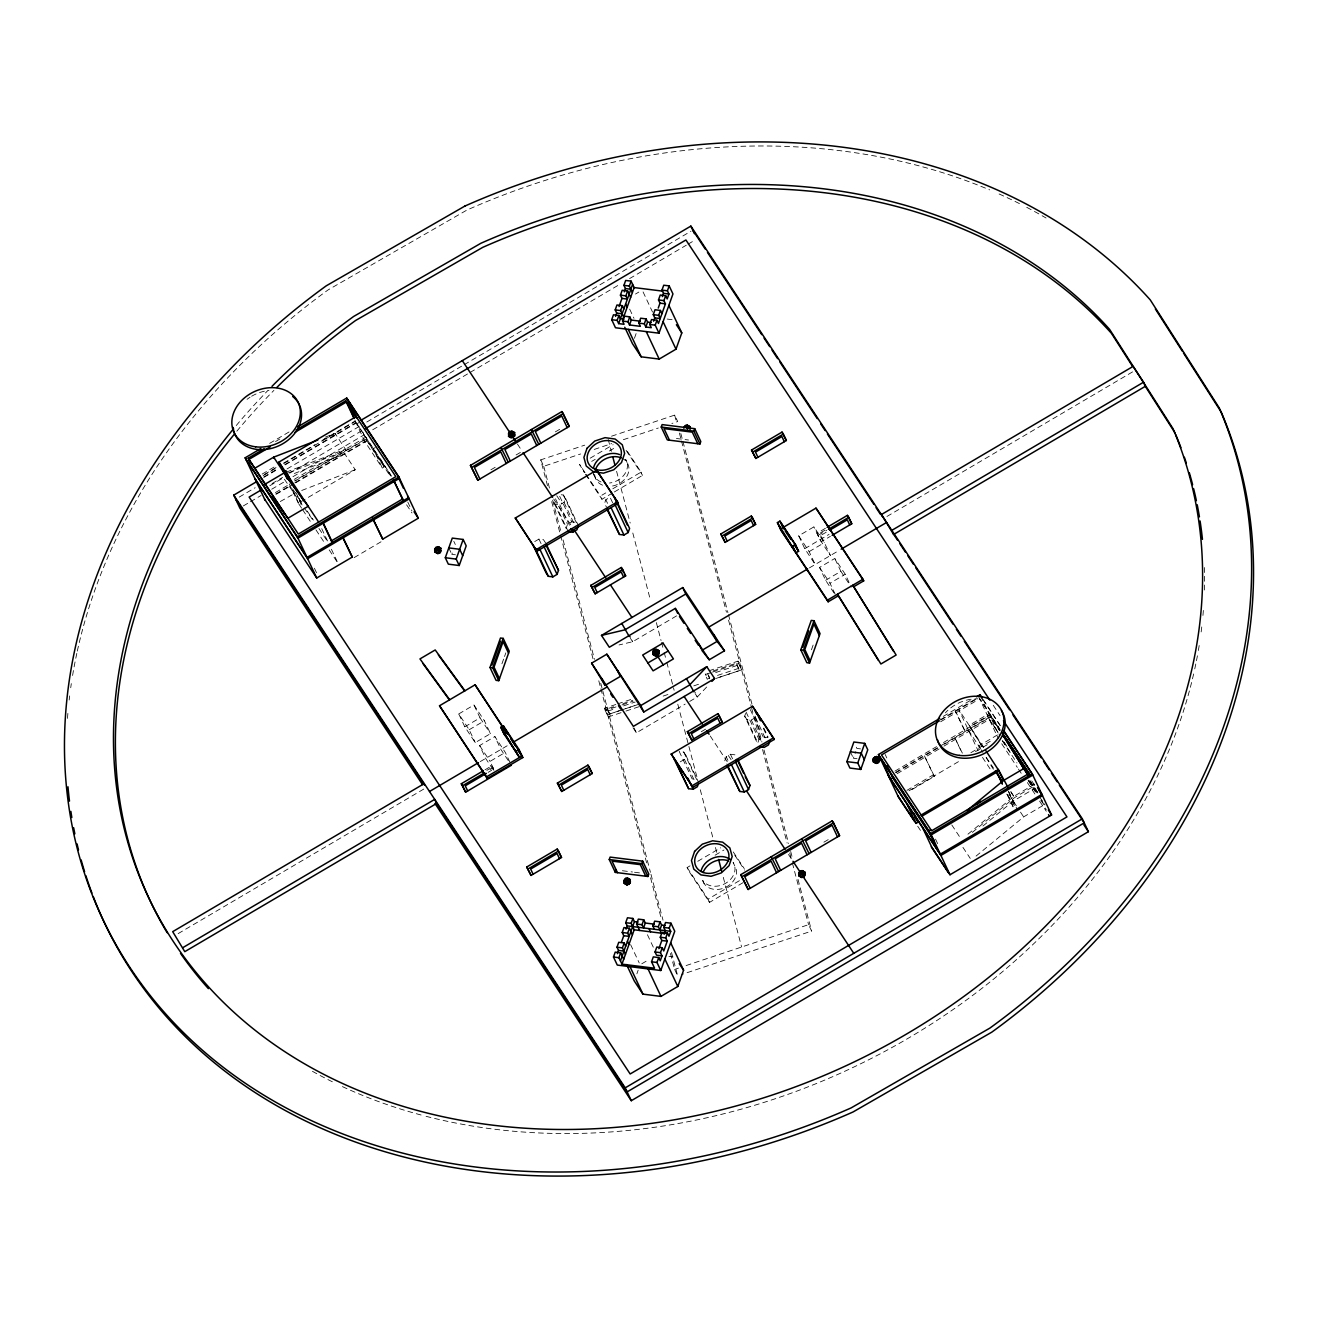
<?xml version="1.0" encoding="UTF-8"?>
<svg xmlns="http://www.w3.org/2000/svg" width="1318" height="1318" viewBox="0 0 1318 1318"><rect width="100%" height="100%" fill="white"/><g stroke="black" fill="none" stroke-linecap="round" stroke-linejoin="round"><path stroke-width="0.75" stroke-dasharray="5 3.75" d="M455.451 554.796L451.827 554.334L452.98 551.072M501.927 663.794L503.888 658.325M504.53 656.512L505.832 652.855M574.73 522.225L571.732 521.862L567.514 524.333L566.081 528.403L553.181 501.005L555.339 504.283L559.853 504.843L564.055 502.372L565.504 498.303L563.346 495.024L558.832 494.464M634.436 338.298L636.363 332.877M612.623 502.718L610.053 497.248L605.835 499.72L604.402 503.789L606.56 507.068M680.22 761.853L684.437 759.382L685.871 755.313L683.712 752.034L679.215 751.474L692.098 778.856L695.097 779.235M636.874 973.821L638.159 970.196M734.933 754.819L730.419 754.258L726.218 756.73L724.768 760.799L726.926 764.078M763.419 728.442L767.702 737.586L763.204 737.009L759.003 739.497L757.553 743.55L744.67 716.168L745.626 713.45M744.67 716.168L746.828 719.447L751.326 720.007L755.527 717.519L756.977 713.466M811.443 649.807L814.03 642.525M857.03 758.707L853.405 758.245L855.728 751.705M706.646 687.04L697.321 696.942L686.876 703.087M967.956 834.195L1013.954 796.303L1034.268 784.342L1032.192 781.179M972.322 832.383L1014.563 797.588L1034.877 785.627L1034.268 784.342M982.948 826.024L1013.212 801.08L1033.526 789.12L1036.656 793.864M976.061 856.09L1023.641 816.896L1043.955 804.936L1040.825 800.191M269.663 443.375L290.668 431.002M275.511 441.563L282.53 437.444M262.183 474.068L274.589 466.753M264.193 474.529L276.451 467.313M283.452 463.178L314.986 444.627M321.987 440.509L355.267 420.92M263.122 475.699L277.044 467.511M284.013 463.409L355.415 421.381L354.377 419.799M263.765 476.968L277.801 468.697M284.82 464.579L356.025 422.666L391.067 475.716M263.88 477.396L278.049 469.06M285.133 464.892L356.008 423.177M359.007 422.551L356.98 423.753L391.627 476.21M239.217 497.1L255.165 487.709M287.044 468.944L359.682 426.192M366.783 422.024L462.453 365.712M464.216 364.674L690.994 231.194M272.035 483.574L282.596 477.363M289.647 473.211L361.857 430.706M269.828 485.732L283.37 477.759L303.058 506.359M243.352 505.914L248.674 502.784M250.453 501.746L261.079 495.486M271.706 489.225L285.874 480.889M292.958 476.704L363.834 435.006M372.697 429.783L468.368 373.472M470.131 372.434L620.729 283.798M629.592 278.592L686.283 245.214M688.062 244.176L695.146 240.008M294.194 479.373L365.86 437.181L366.47 438.466L294.837 480.625M275.413 492.57L287.818 485.255M294.919 481.086L366.091 439.191L384.362 466.852L382.335 468.055L364.065 440.393M275.627 494.085L293.14 483.772M294.886 482.734L366.701 440.476L361.972 430.426M276.368 494.201L293.914 483.871M295.66 482.833L367.129 440.772M280.256 501.532L296.006 492.701L301.427 503.591L299.384 504.794L292.052 489.192M635.474 294.046L638.835 292.069M375.284 447.543L373.241 448.746L382.335 468.055M301.591 508.138L298.346 503.212L355.234 469.735L344.789 453.919L291.047 474.777M490.889 469.801L497.924 465.666M516.079 454.974L523.114 450.838M555.356 431.859L562.391 427.707M354.097 557.646L383.868 540.116M590.167 458.186L613.134 444.677M591.683 461.399L595.209 459.323M609.344 451.003L616.412 446.851M612.557 493.014L601.964 499.258L600.448 496.046L605.753 492.916M612.821 488.764L641.075 472.124L625.688 448.828M614.32 491.976L642.591 475.337L641.075 472.124M534.729 541.566L538.947 539.095L543.444 539.655L545.603 542.934M458.746 713.944L473.969 704.982L484.414 720.781L490.477 733.648L475.238 742.611L464.793 726.811L458.746 713.944L469.175 729.744L475.238 742.611M464.793 726.811L480.032 717.849L473.969 704.982M469.175 729.744L484.414 720.781M798.692 535.816L809.137 551.632L815.183 564.499L804.754 548.683L798.692 535.816L813.931 526.854L824.36 542.654L830.422 555.521L819.977 539.721L813.931 526.854M676.595 615.868L632.656 641.734L619.032 644.947M825.414 528.304L816.962 533.296L821.295 541.698L830.356 536.36M824.87 530.264L819.598 533.378L822.02 538.518M818.264 535.256L826.732 530.281M826.172 532.241L820.9 535.355L823.322 540.495M804.754 548.683L829.055 534.383M492.981 769.481L485.667 758.427L479.62 745.56L494.86 736.581L505.288 752.397L510.478 763.419M809.137 551.632L824.36 542.654M178.144 933.622L424.412 788.691M886.948 516.458L1133.216 371.511M480.23 761.623L508.451 745.016M809.4 567.893L839.385 550.249M493.525 768.707L490.065 761.359L505.288 752.397M833.981 592.952L825.628 580.299L819.565 567.432L834.805 558.47L845.25 574.269L851.296 587.136M485.008 769.811L491.779 765.824L493.08 767.801L488.006 770.783M486.836 770.371L490.362 768.295M488.138 772.348L491.663 770.272M825.628 580.299L840.868 571.337L834.805 558.47M835.2 594.27L830.01 583.248L845.25 574.269M633.019 727.734L636.38 732.808L685.146 704.109M701.275 731.688L708.326 727.552M943.227 716.415L972.997 698.886M743.088 882.632L709.512 902.385L688.639 870.77L687.123 867.557L690.665 865.481M697.733 861.313L720.682 847.803M939.981 719.957L977.231 698.046M941.151 719.826L979.01 697.535L999.654 728.788M940.657 721.77L977.923 699.825M715.13 855.184L723.977 849.978M1000 730.271L989.456 713.351L969.142 725.295L982.882 747.372M989.456 713.351L990.065 714.636L969.751 726.58L982.585 747.191M894.922 771.129L936.554 746.631M943.49 742.545L989.686 715.344L999.637 730.419M895.499 772.43L939.503 746.532M941.2 745.527L990.296 716.63L999.374 730.386M895.976 772.71L937.592 748.212M944.528 744.126L990.741 716.926M897.08 773.699L942.238 747.108M943.935 746.12L989.307 719.414L999.752 735.213M709.512 902.385L707.997 899.173L739.81 880.457M997.446 734.933L978.829 745.889L981.861 750.766M906.883 790.372L933.358 774.803L924.264 755.494L934.396 776.384L909.7 790.915M970.888 752.71L992.059 740.255M908.909 790.816L959.702 760.931M975.468 751.655L987.726 744.439M823.898 842.169L830.95 838.034M641.767 963.788L648.505 959.834M325.497 437.065L335.101 433.342L346.14 450.426L286.912 473.409M323.717 439.273L335.711 434.627L335.101 433.342M286.303 472.124L345.547 449.141L346.14 450.426M301.723 490.477L355.234 469.735M547.514 485.732L540.726 459.867L584.731 445.154M611.519 436.209L674.668 415.104L677.699 421.546L671.867 423.49M540.726 459.867L543.741 466.292L580.628 453.969M594.22 449.438L611.7 443.589M623.348 439.701L658.292 428.021M619.147 710.797L607.68 714.636L604.649 708.194L615.819 704.487M621.075 710.155L636.38 705.048M663.168 696.085L668.901 694.174M693.779 685.871L701.44 683.301M716.745 678.193L741.622 669.874L737.998 661.142L708.227 671.043M670.45 953.474L674.635 969.405L678.457 968.12M686.101 965.567L808.577 924.659L811.608 931.085L681.538 974.546M713.137 670.895L736.367 663.185L739.398 670.615L736.367 663.185M710.682 672.724L705.097 674.585L707.371 679.413M712.544 672.114L738.591 663.448L741.622 669.874L716.168 678.342M617.681 703.861L630.696 699.529M715.674 672.559L736.976 665.475M607.483 708.738L610.498 716.185L607.483 708.738L615.226 706.168M622.969 703.598L632.64 700.369M604.649 708.194L605.242 710.501L620.135 705.542M621.997 704.932L633.167 701.209M608.076 711.045L615.819 708.458M623.562 705.888L635.177 702.033M717.503 675.409L741.029 667.583M638.933 704.24L607.68 714.636L608.273 716.926L624.057 711.687M625.984 711.045L639.543 706.53M667.139 319.055L673.136 319.813M676.414 438.482L688.523 440.014M860.522 748.888L856.898 748.443L855.382 745.214M622.393 870.737L632.492 871.989M634.502 872.252L640.564 873.01M668.934 956.374L672.938 956.884M304.26 508.023L312.663 519.638M993.245 705.278L1000.049 715.592M983.409 699.924L1000.428 725.691M982.882 699.479L999.901 725.262M1000.296 730.123L979.62 698.82L998.385 738.706M1031.747 780.882L1034.877 785.627M987.66 716.547L998.105 732.347M1029.753 780.272L1038.815 793.996M1030.363 781.574L1039.424 795.281M1002.652 740.897L1010.445 752.693M1029.374 781.36L1038.287 794.836M1039.391 796.533L1044.96 804.952M1002.257 740.667L1017.002 762.99M1028.353 780.174L1037.431 793.914M1001.729 743.764L1017.315 767.373M1018.435 769.069L1021.78 774.127M1027.348 782.546L1035.141 794.359M1039.589 801.097L1046.278 811.213M983.755 747.438L958.697 709.496L978.071 750.667M1010.824 791.558L1014.563 797.588L1010.379 791.261M968.384 730.09L982.866 752.38M986.243 757.488L993.492 768.081M1016.343 805.825L1008.748 793.914M1020.511 812.152L1023.641 816.896M982.487 757.356L991.317 770.717M1006.771 794.111L1014.498 805.809M840.868 571.337L850.258 585.554M819.565 567.432L830.01 583.248M933.358 774.803L934.396 776.384M951.777 824.92L961.168 839.138M962.947 847.375L970.262 858.43M917.69 826.221L921.101 831.361M626.116 450.394L642.591 475.337M585.06 472.75L579.574 464.43L584.385 472.635M586.164 474.414L600.448 496.046M585.472 474.299L601.964 499.258M695.097 693.548L697.321 696.942L695.064 692.115M556.74 495.7L561.946 503.608M728.327 755.494L733.533 763.402M517.43 444.051L521.961 450.921M553.708 498.995L570.727 524.745M710.221 735.971L727.239 761.722M788.461 854.443L791.871 859.583M630.416 638.34L632.656 641.734L629.625 635.292M733.253 851.955L744.242 868.595M734.769 855.184L744.654 870.144M687.123 867.557L707.997 899.173M366.701 440.476L390.523 476.556M406.603 504.794L411.99 512.949M480.032 717.849L490.477 733.648M508.221 760.519L500.906 749.448L494.86 736.581M479.62 745.56L490.065 761.359M292.563 488.896L301.558 502.52M307.176 511.038L313.371 520.05M318.94 528.452L328.33 542.686M302.695 509.802L311.526 523.164M315.941 529.852L324.772 543.214M329.187 549.903L336.914 561.6M990.065 714.636L999.736 730.156M1004.267 742.166L1008.6 749.118M1028.106 780.437L1033.526 789.12M986.111 757.57L993.657 769.696M1041.681 800.108L1046.228 809.763M980.608 696.052L999.374 735.938M1008.665 791.426L1016.985 809.12M1008.484 791.706L1015.124 805.809M1007.413 794.293L1013.081 806.352M1007.232 794.556L1013.015 806.847M962.387 753.171L954.743 737.569L962.173 753.352M935.516 839.105L937.988 844.377M885.152 754.423L886.8 757.932M643.069 291.921L652.542 312.069M850.374 751.82L853.405 758.245M629.674 309.153L633.991 318.313M763.863 728.063L768.147 737.207M755.527 717.519L765.84 739.447M750.321 709.628L763.204 737.009M751.326 720.007L761.639 741.919M746.103 712.099L759.003 739.497M627.071 462.519L625.556 459.307A17.727 14.152 -25.2 0 1 609.493 483.031M746.828 719.447L757.998 743.171M709.545 678.556L707.338 672.839L709.759 677.979L707.519 678.721L705.262 673.893M730.419 754.258L733.006 759.728M605.835 499.72L607.565 503.377M593.364 473.574L596.593 480.46M726.218 756.73L727.931 760.387M565.504 498.303L578.388 525.684M563.346 495.024L576.23 522.422M685.871 755.313L698.771 782.694M683.712 752.034L696.612 779.432M564.055 502.372L576.081 527.925M684.437 759.382L694.734 781.294M559.689 496.293L571.732 521.862M559.853 504.843L570.167 526.755M555.488 498.764L567.514 524.333M555.339 504.283L568.239 531.665M634.106 727.981L636.38 732.808M704.158 883.587L702.642 880.375A17.727 14.152 -25.2 0 0 725.707 883.258A17.727 14.152 -25.2 0 0 733.121 862.433L734.637 865.646A17.727 14.152 -25.2 0 1 724.076 888.002A17.727 14.152 -25.2 0 1 702.313 878.332M538.947 539.095L541.517 544.581M605.242 710.501L608.273 716.926M674.635 969.405L677.65 975.831L671.373 951.958M647.435 934.726L654.338 949.388M453.804 541.303L455.32 544.515M448.795 547.909L451.827 554.334M630.614 944.644L639.23 962.947M407.789 502.043L411.908 510.824M388.909 472.454L390.556 475.963M381.067 459.834L384.362 466.852M355.415 421.381L365.102 441.975M491.779 765.824L494.81 772.249M321.724 528.65L327.507 540.924M331.411 549.244L337.194 561.517M298.939 498.336L301.427 503.591M289.268 483.904L298.346 503.212M314.392 568.206L316.88 573.478M680.829 433.49L682.411 439.454M682.922 441.448L727.915 612.623M728.442 614.616L751.968 704.174M755.115 716.119L761.919 742.001M764.012 749.958L788.592 843.504M790.685 851.461L792.25 857.441M798 879.337L811.608 931.085M674.668 415.104L676.76 423.062M679.38 433.029L680.945 438.993M681.472 440.986L726.449 612.162M728.541 620.119L751.046 705.707M751.557 707.7L760.453 741.54M762.545 749.497L787.126 843.042M789.746 852.993L791.838 860.951M792.365 862.944L808.577 924.659M608.224 439.471L611.354 451.415M616.593 471.317L630.185 523.065M632.805 533.016L650.581 600.695M656.348 622.59L661.043 640.499M661.57 642.492L663.662 650.449M664.19 652.443L666.282 660.417M666.809 662.394L674.124 690.27M677.781 704.191L697.667 779.828M700.286 789.779L713.351 839.55M715.443 847.507L717.025 853.471M723.302 877.36L741.606 947.032M543.741 466.292L549.507 488.187M552.637 500.132L561.007 531.978M563.099 539.935L594.484 659.362M600.761 683.251L602.326 689.215M602.853 691.209L650.449 872.335M650.977 874.328L663.003 920.112M551.698 501.664L560.068 533.51M560.595 535.487L593.034 658.901M598.784 680.796L600.349 686.76M600.876 688.754L646.907 863.916M650.565 877.837L661.554 919.651M737.998 661.142L738.591 663.448M236.251 425.533A563.379 449.932 -25.2 0 1 267.719 390.672M67.482 718.409A614.089 490.428 -25.2 0 1 67.976 712.28M69.179 700.006A614.089 490.428 -25.2 0 1 69.656 695.904M70.727 687.732A614.089 490.428 -25.2 0 1 71.304 683.63M72.589 675.475A614.089 490.428 -25.2 0 1 76.872 653.118M77.301 651.108A614.089 490.428 -25.2 0 1 328.149 289.878L466.852 210.106A614.089 490.428 -25.2 0 1 989.62 189.874M999.11 193.977A614.089 490.428 -25.2 0 1 1019.506 203.631M1026.738 207.338A614.089 490.428 -25.2 0 1 1046.064 218.014M1204.339 567.531A563.379 449.932 -25.2 0 1 1204.339 591.947M1203.35 610.448A563.379 449.932 -25.2 0 1 1202.642 618.702M1201.752 626.956A563.379 449.932 -25.2 0 1 1200.995 633.151M1199.182 645.54A563.379 449.932 -25.2 0 1 1197.782 653.761M1197.403 655.82A563.379 449.932 -25.2 0 1 1196.217 661.966M1195.788 664.008A563.379 449.932 -25.2 0 1 1194.487 670.137M1193.63 673.959A563.379 449.932 -25.2 0 1 422.996 1115.522M421.101 1115.012A563.379 449.932 -25.2 0 1 339.649 1085.307M332.35 1081.781A563.379 449.932 -25.2 0 1 311.114 1070.562M236.828 431.2A563.379 449.932 -25.2 0 1 273.913 390.375M945.401 712.824A35.438 28.304 -25.2 0 1 947.922 710.27M950.706 707.914A35.438 28.304 -25.2 0 1 977.956 698.82M247.059 399.338A35.438 28.304 -25.2 0 1 250.058 397.212M251.623 396.24A35.438 28.304 -25.2 0 1 268.971 390.457M601.041 481.976A17.727 14.152 -25.2 0 1 593.578 473.87M621.124 457.807A17.727 14.152 -25.2 0 1 628.142 473.541A17.727 14.152 -25.2 0 1 610.992 486.243M602.557 485.189A17.727 14.152 -25.2 0 1 594.731 473.327M956.258 712.577L955.22 710.995L965.336 731.869L956.258 712.577"/><path stroke-width="1.5" d="M689.858 428.712L690.105 426.818L687.156 425.17L685.311 425.582L683.795 428.202M879.32 761.623L879.419 758.179L876.47 756.516L873.422 758.311L873.323 761.755L876.272 763.419L879.32 761.623L879.419 758.179L877.887 757.339L873.422 758.311L873.323 761.755L874.855 762.595L873.109 759.563L874.806 757.586M434.643 549.721L436.159 547.085L438.96 547.184L436.34 547.761L434.643 549.721L434.858 551.913L437.807 553.576L439.668 553.165L440.953 548.337L438.004 546.673L435.121 550.034L434.858 551.913L436.406 552.753L436.242 551.204M509.951 435.55L510.099 437.115L508.567 436.274L508.814 434.38L511.714 431.035L514.663 432.683L514.564 436.126L511.516 437.922L508.567 436.274L509.868 431.447L512.653 431.53M652.723 652.196L654.239 649.56L657.039 649.659L654.42 650.219L652.723 652.196L652.937 654.387L655.886 656.051L657.731 655.639L659.033 650.795L656.084 649.148L653.184 652.492L652.937 654.387L655.886 656.051M630.169 883.126L630.268 879.683L627.319 878.019L625.473 878.431L624.172 883.274L627.121 884.922L630.169 883.126L630.268 879.683L628.735 878.842L624.271 879.814L624.172 883.274L625.721 884.114M798.659 873.636L800.174 871L802.975 871.099L800.356 871.676L798.659 873.636L798.873 875.827L801.822 877.491L803.683 877.08L804.969 872.252L802.019 870.588L799.136 873.949L798.873 875.827L800.421 876.668L800.257 875.119M445.303 557.728L452.288 538.09L463.162 539.457L466.193 545.883L459.208 565.521L448.334 564.153L445.303 557.728L456.176 559.079L459.208 565.521M456.176 559.079L463.162 539.457M662.344 296.616L663.498 293.337L661.982 290.125L663.728 285.215L669.165 285.891L672.954 293.93L658.984 333.19L615.49 327.754L611.717 319.714L613.463 314.804L618.9 315.48L620.399 318.709L624.024 319.154M615.555 316.386L616.709 313.107L615.209 309.895L616.956 304.985L622.393 305.677L623.892 308.89M619.048 306.567L621.948 298.395L620.432 295.166L622.178 290.273L627.615 290.948L630.647 297.374M624.287 291.855L625.44 288.576L623.925 285.363L625.671 280.454L631.108 281.129L634.139 287.571L622.508 320.29M489.999 667.485L500.461 638.027L503.179 638.373L509.242 651.24L498.764 680.681L496.046 680.352L489.999 667.485L492.718 667.814L498.764 680.681M491.944 664.98L500.379 641.289M492.718 667.814L503.179 638.373M658.259 308.066L660.005 303.156L658.489 299.944L660.236 295.034L665.672 295.71L663.926 300.619L665.442 303.832L658.456 323.47L656.957 320.241L651.52 319.566L649.774 324.475L651.273 327.688L645.836 327.012L647.583 322.103L646.084 318.89L640.647 318.215L638.9 323.108L640.4 326.337L629.526 324.969L631.273 320.06L629.773 316.847L624.337 316.172L622.59 321.081L624.089 324.294L618.653 323.602L617.154 320.389L618.9 315.48M623.661 317.012L620.646 310.57L622.393 305.677M621.948 298.395L627.384 299.071L625.869 295.858L627.615 290.948M632.393 292.464L629.361 286.039L631.108 281.129M618.653 323.602L632.624 284.342M629.526 324.969L628.027 321.757L629.773 316.847M645.836 327.012L644.337 323.8L646.084 318.89M533.296 545.636L546.179 573.033L548.337 576.312L552.852 576.872L557.053 574.384L558.502 570.332L546.476 544.762M653.613 321.147L654.766 317.869L653.267 314.656L655.013 309.746L660.45 310.438L661.949 313.651M578.388 525.684L576.954 529.754L572.737 532.241L568.239 531.665M658.984 333.19L655.211 325.151L656.957 320.241M654.766 317.869L660.203 318.561L658.703 315.348L660.45 310.438M665.672 295.71L667.188 298.922L668.934 294.013L667.419 290.8L669.165 285.891M624.748 327.243L632.508 343.734L641.158 356.816L659.181 359.073L676.002 349.171L681.785 332.91L668.869 305.43M661.241 427.048L662.114 424.594L694.734 428.679L700.797 441.546L699.924 444.001L667.303 439.915L661.241 427.048L693.861 431.134L699.924 444.001M628.159 532.538L629.609 528.469L616.709 501.087L615.275 505.156L628.159 532.538L623.958 535.026L619.444 534.449L606.972 509.275M693.861 431.134L694.734 428.679M609.245 859.534L610.119 857.095L642.739 861.165L648.802 874.032L647.929 876.486L615.308 872.401L609.245 859.534L641.866 863.62L647.929 876.486M615.308 872.401L616.181 869.962M641.866 863.62L642.739 861.165M664.124 933.935L665.293 930.656L663.778 927.444L665.524 922.534L670.961 923.21L674.75 931.249L660.779 970.509L617.285 965.073L613.496 957.033L615.242 952.123L620.679 952.799L623.711 959.24M617.351 953.705L618.504 950.426L616.989 947.214L618.735 942.304L624.172 942.98L625.688 946.209M621.421 942.255L623.744 935.714L622.228 932.485L623.974 927.575L629.411 928.267L632.442 934.693M626.066 929.157L627.236 925.895L625.721 922.682L627.467 917.773L632.904 918.448L634.419 921.661L620.448 960.921M661.998 955.88L656.562 955.188L655.046 951.975L656.792 947.065L662.229 947.757L660.483 952.65L661.998 955.88L660.252 960.789L658.736 957.56L653.3 956.884L651.553 961.794L654.585 968.219L621.964 964.15L618.933 957.708L620.679 952.799M625.457 954.331L622.426 947.889L624.172 942.98M623.744 935.714L629.18 936.39L627.665 933.177L629.411 928.267M621.964 964.15L634.189 929.783L631.157 923.358L632.904 918.448M639.625 930.475L636.594 924.033L638.34 919.124L643.777 919.816L645.293 923.028L643.546 927.938L642.031 924.709L643.777 919.816M698.276 784.062L697.321 786.764L693.12 789.235L688.606 788.675L673.564 758.015M654.42 929.289L652.904 926.076L654.651 921.167L660.087 921.859L661.603 925.071L659.857 929.981M661.372 933.193L658.341 926.752L660.087 921.859M658.885 948.647L661.801 940.475L660.285 937.246L662.031 932.353L667.468 933.029L668.984 936.241L670.73 931.332L669.214 928.119L670.961 923.21M660.779 970.509L656.99 962.47L658.736 957.56M662.229 947.757L663.745 950.97L667.237 941.151L665.722 937.938L667.468 933.029M736.614 759.448L735.642 762.166L748.525 789.548L744.324 792.019L739.826 791.459L727.338 766.285M626.544 964.562L634.304 981.037L642.953 994.134L660.961 996.392L677.798 986.49L683.581 970.229L670.664 942.749M748.525 789.548L749.975 785.479L737.948 759.926M800.8 649.84L811.278 620.399L813.997 620.745L820.043 633.612L809.565 663.053L806.847 662.707L800.8 649.84L803.519 650.186L809.565 663.053M802.744 647.352L808.593 630.943M769.877 740.848L768.427 744.917L764.209 747.388L759.712 746.828M803.519 650.186L813.997 620.745M846.881 761.639L853.866 742.001L864.74 743.368L867.771 749.794L860.786 769.432L849.912 768.064L846.881 761.639L857.754 762.99L860.786 769.432M857.754 762.99L864.74 743.368M514.564 436.126L510.56 437.428L509.868 431.447L508.353 434.067M877.277 761.903L876.272 763.419L874.987 760.684L876.47 756.516L877.409 757.026M711.951 681.373L714.62 678.556L706.794 666.694L689.495 685.08L643.794 711.984L606.84 654.189L591.601 663.152L605.061 685.393L620.3 676.431L617.269 669.989M966.951 810.636L1003.509 780.503L1023.839 768.542L1028.007 774.869M977.396 803.799L980.51 801.245M265.116 500.263L245.148 457.807L260.898 448.532M297.687 426.884L346.716 398.02L398.909 477.05L418.284 518.221L382.731 539.144L372.615 518.271L382.731 539.144M250.338 462.684L248.212 458.186L264.177 448.795M296.089 430.014L345.728 400.787L395.845 476.655L298.329 534.054L248.212 458.186M270.091 446.95L248.822 459.471L285.05 514.333M294.919 432.337L346.337 402.072L356.783 417.888L349.929 403.259L347.903 404.445L354.509 418.481M255.049 468.121L273.683 457.165L317.819 440.047M284.721 474.266L278.971 462.041L356.173 416.603M422.501 784.589L239.81 507.99L233.764 495.123L256.796 481.564M361.33 420.047L690.863 226.103L1082.325 818.824L1088.388 831.691L631.289 1100.711L434.989 803.502M263.798 484.925L284.111 472.964L308.198 506.293L287.884 518.254L272.068 496.359M261.475 489.802L249.135 497.051L630.169 1073.972L1066.954 816.896L1003.443 720.732M365.383 428.63L685.92 239.975L989.834 700.138M343.174 537.777L352.268 557.086L316.715 578.009L297.341 536.838L398.909 477.05M323.338 523.164L332.416 542.472L331.378 540.891L402.484 499.044L394.214 481.498M409.206 498.912L307.621 558.7L255.428 479.67M470.477 465.386L561.896 411.578L563.198 413.555L569.261 426.422L477.841 480.23L470.477 465.386L477.841 480.23M471.778 467.363L563.198 413.555M515.338 518.007L596.609 470.18L617.483 501.796L618.241 503.394L536.986 551.221L515.338 518.007L536.986 551.221M536.228 549.622L617.483 501.796M751.54 450.031L782.019 432.106L783.32 434.083L786.352 440.509L755.873 458.45L751.54 450.031L755.873 458.45M752.858 452.008L783.32 434.083M590.843 585.406L621.322 567.481L622.623 569.442L625.655 575.884L595.176 593.825L590.843 585.406L595.176 593.825M592.144 587.383L622.623 569.442M720.831 533.971L751.309 516.046L752.611 518.023L755.642 524.449L725.164 542.39L720.831 533.971L725.164 542.39M722.149 535.948L752.611 518.023M500.824 727.305L519.523 757.438L503.855 733.731L500.824 727.305L503.377 725.806L519.028 749.514L522.818 757.553L487.265 778.477L439.52 705.756L475.073 684.816L507.512 733.928M777.389 522.62L779.926 521.121L795.594 544.828L798.609 551.27L796.072 552.753L777.389 522.62L781.179 530.66L828.149 601.782L838.314 595.802L837.556 594.204L880.902 663.992L896.141 655.03L852.795 585.225L893.637 651.405M782.118 528.057L815.974 508.122L862.944 579.245L863.702 580.859L853.553 586.839M709.249 659.758L675.327 608.389L609.311 647.253L601.486 635.408L682.74 587.564L724.488 650.795L709.249 659.758L701.851 650.384L717.074 641.421L724.488 650.795M682.74 587.564L685.772 594.006L624.814 629.872L601.486 635.408M783.996 529.128L781.574 523.987L795.149 544.532L792.612 546.031L795.034 551.171M793.041 546.327L795.594 544.828M827.111 527.315L847.425 515.354L848.726 517.331L851.757 523.757L832.119 535.322M828.412 529.292L848.726 517.331M829.697 530.182L847.309 519.819L849.731 524.959M424.281 783.584L172.691 931.661L184.784 951.662L436.62 803.453L434.709 799.383L182.889 947.609M881.495 514.481L1133.085 366.404L1143.53 382.22L1145.424 386.273L893.604 534.482L881.495 514.481L882.78 517.183M429.503 791.492L478.467 762.661M513.756 741.902L607.252 686.859M647.896 662.954L668.21 650.993M708.837 627.071L807.637 568.931M841.148 549.194L886.602 522.455M516.491 751.013L519.028 749.514M891.693 530.429L1143.53 382.22M511.351 765.264L465.633 792.167L461.3 783.749L483.311 770.799M465.633 792.167L462.618 785.726L484.629 772.776M486.375 773.386L465.254 785.825L467.676 790.965M487.265 778.477L486.507 776.879L522.06 755.955L518.699 750.865M643.794 711.984L640.762 705.558L706.794 666.694M828.149 601.782L827.391 600.168L862.944 579.245M714.62 678.556L633.348 726.383L591.601 663.152M557.432 783.073L587.894 765.132L589.212 767.109L592.227 773.534L561.765 791.475L557.432 783.073L561.765 791.475M558.733 785.05L589.212 767.109M687.419 731.638L717.898 713.697L719.2 715.674L722.231 722.116L691.752 740.041L687.419 731.638L691.752 740.041M688.721 733.615L719.2 715.674M671.274 754.094L752.529 706.267L773.419 737.882L774.177 739.48L692.906 787.307L671.274 754.094L692.906 787.307M526.722 867.013L557.184 849.072L558.486 851.049L561.517 857.474L531.055 875.416L526.722 867.013L531.055 875.416M528.024 868.974L558.486 851.049M692.148 785.709L773.419 737.882M914.297 821.065L898.415 797.011L878.431 754.555L939.718 718.475M976.506 696.827L979.999 694.767L982.272 698.194M939.405 720.847L881.495 754.934L931.612 830.801L1029.127 773.402L1001.927 732.215M886.981 765.61L892.764 777.884L890.721 779.086L881.643 759.778M740.782 874.658L832.202 820.85L833.52 822.827L839.566 835.694L748.146 889.502L740.782 874.658L748.146 889.502M742.1 876.635L833.52 822.827M897.805 795.726L916.076 823.388L918.102 822.185L913.967 813.42M930.656 829.714L928.613 830.917L937.708 850.209M1032.208 773.798L1051.583 814.969L949.998 874.757L930.623 833.569L1032.208 773.798L1003.838 730.847M631.289 1100.711L625.226 1087.844L1082.325 818.824M513.13 431.843L508.666 432.831L508.814 434.38L512.076 434.792L513.13 431.843L514.663 432.683M688.573 425.978L687.518 428.927L686.151 426.686L687.156 425.17L688.095 425.665L685.311 425.582L690.319 429.025L690.105 426.818L688.573 425.978L684.108 426.966M439.421 547.497L434.956 548.469L435.121 550.034L438.383 550.43L439.421 547.497L440.953 548.337M657.501 649.972L653.036 650.944L654.601 653.316L656.446 652.904L657.501 649.972L659.033 650.795L658.934 654.255L656.891 654.519L657.731 655.639L654.42 650.219M803.436 871.412L798.972 872.384L800.537 874.757L803.585 872.961L803.436 871.412L804.969 872.252L804.87 875.696L802.843 875.976M510.56 437.428L513.18 436.851L514.877 434.891L510.709 432.551L513.361 437.527L512.521 436.406M439.668 553.165L436.999 548.189L436.868 553.066L439.471 552.489L441.168 550.529L436.34 547.761M875.317 762.908L877.936 762.331L879.633 760.371L874.625 756.927M628.274 878.529L627.319 878.019L626.314 879.551L626.182 884.411L628.785 883.851L630.482 881.874L625.473 878.431L623.958 881.067L625.556 882.549M803.683 877.08L801.014 872.104L800.883 876.981L803.486 876.404L805.183 874.444L800.356 871.676M438.812 552.061L440.855 551.781M623.925 285.363L629.361 286.039M661.982 290.125L667.419 290.8M634.139 287.571L662.69 291.13M625.44 288.576L630.877 289.252M663.498 293.337L668.934 294.013M620.432 295.166L625.869 295.858M658.489 299.944L663.926 300.619M660.005 303.156L665.442 303.832M615.209 309.895L620.646 310.57M653.267 314.656L658.703 315.348M616.709 313.107L622.145 313.799M631.273 320.06L640.334 321.197M647.583 322.103L651.207 322.564M611.717 319.714L617.154 320.389M622.59 321.081L628.027 321.757M638.9 323.108L644.337 323.8M649.774 324.475L655.211 325.151M448.795 547.909L459.669 549.26L462.7 555.702M850.374 751.82L861.247 753.171L864.279 759.613M634.419 921.661L638.044 922.122M645.293 923.028L654.354 924.165M661.603 925.071L665.228 925.516M625.721 922.682L631.157 923.358M636.594 924.033L642.031 924.709M652.904 926.076L658.341 926.752M663.778 927.444L669.214 928.119M627.236 925.895L670.73 931.332M634.189 929.783L664.997 933.638M622.228 932.485L627.665 933.177M660.285 937.246L665.722 937.938M661.801 940.475L667.237 941.151M616.989 947.214L622.426 947.889M655.046 951.975L660.483 952.65M618.504 950.426L623.941 951.118M613.496 957.033L618.933 957.708M651.553 961.794L656.99 962.47M436.868 553.066L437.807 553.576M800.883 876.981L801.822 877.491M626.182 884.411L627.121 884.922L628.142 883.406L628.983 884.51L626.314 879.551L624.435 881.38L627.697 881.791L628.735 878.842M877.755 759.25L879.172 760.058M464.924 690.797L435.204 649.955L419.964 658.918L449.685 699.776M438.334 654.832L464.496 690.78M423.094 663.794L449.257 699.743M285.578 475.452L304.161 501.153M692.774 230.156L705.212 249.003M707.469 252.43L761.788 334.657M764.045 338.083L769.712 346.634M771.969 350.061L777.62 358.628M779.894 362.055L817.226 418.597M820.62 423.737L825.15 430.574M827.407 434.001L873.801 504.25M876.058 507.677L880.589 514.514M893.027 533.362L897.558 540.215M899.815 543.642L905.482 552.209M907.74 555.636L913.39 564.203M915.664 567.63L952.996 624.155M956.39 629.296L960.921 636.149M964.315 641.289L1009.572 709.809M1012.965 714.949L1041.253 757.784M1043.51 761.194L1049.161 769.761M1051.435 773.188L1057.085 781.755M1059.342 785.182L1084.236 822.877L627.137 1091.897L435.929 802.398M1083.841 824.804L1088.388 831.691M1003.311 730.403L1032.801 775.083L931.233 834.871L879.04 755.84M1003.69 735.263L1029.737 774.687L1029.127 773.402M1037.497 787.736L1041.895 794.375L940.311 854.163L888.118 775.132M1039.095 790.52L1042.489 795.66L940.92 855.448L888.727 776.417M1002.949 735.329L1027.562 774.572M1048.304 810.01L1051.583 814.969M1048.502 814.59L1049.54 816.155M851.757 523.757L847.425 515.354M786.352 440.509L782.019 432.106M985.996 750.832L998.978 770.849L921.776 816.287L921.167 815.002L998.369 769.564L1007.693 786.813M995.238 771.112L1001.383 780.025M863.702 580.859L815.974 508.122M676.381 324.722L681.785 332.91M785.133 530.841L790.784 539.408M795.314 546.262L798.609 551.27M780.421 529.045L827.391 600.168M755.642 524.449L751.309 516.046M878.431 754.555L930.623 833.569M892.764 777.884L934.182 840.62M914.873 817.292L918.102 822.185M949.998 874.757L931.727 847.095L922.649 827.786M931.315 846.831L948.334 872.598M685.772 594.006L717.074 641.421L714.059 634.979M569.261 426.422L561.896 411.578M839.566 835.694L832.202 820.85M618.241 503.394L596.609 470.18M774.177 739.48L752.529 706.267M679.478 616.527L683.96 623.299M687.304 628.373L690.665 633.447M695.13 640.219L698.491 645.309M531.418 429.52L538.782 444.364M801.739 838.792L809.087 853.636M624.337 573.907L625.655 575.884M722.231 722.116L717.898 713.697M693.976 691.868L686.464 678.655M749.975 785.479L745.23 776.73M462.305 360.605L510.626 433.754M512.883 437.197L515.157 440.624M523.098 452.651L552.571 497.281M574.121 529.902L605.868 577.976M610.415 584.846L631.948 617.467M658.044 656.974L663.267 664.882M684.141 696.481L702.28 723.961M706.827 730.831L709.084 734.258M746.515 790.915L785.067 849.286M793.008 861.297L800.932 873.323M803.206 876.75L853.784 953.326M629.296 636.643L621.799 623.447M500.955 447.445L508.303 462.288M771.261 856.733L778.625 871.56M558.502 570.332L546.031 545.141M606.84 654.189L640.762 705.558M610.662 693.861L612.886 697.255M618.488 705.723L620.729 709.1M347.326 399.305L399.519 478.335L297.934 538.123L245.741 459.092M592.227 773.534L587.894 765.132M407.559 496.046L408.596 497.627L307.028 557.415L254.835 478.385M393.39 479.736L403.522 500.626L402.484 499.044M414.017 511.746L418.284 518.221M679.264 963.672L683.581 970.229M505.025 728.673L521.005 754.374M510.84 738.953L515.354 745.807M506.03 732.149L475.073 684.816M518.336 750.782L522.818 757.553M561.517 857.474L557.184 849.072M352.268 557.086L342.96 537.958M278.971 462.041L318.643 522.093M439.52 705.756L486.507 776.879M284.111 472.964L273.683 457.165L274.276 458.45M461.3 783.749L462.618 785.726M245.148 457.807L297.341 536.838M264.523 498.978L316.715 578.009M233.764 495.123L625.226 1087.844M235.675 499.176L424.61 785.264M1155.375 308.989L1182.361 351.231M1183.432 352.927L1221.242 412.139A614.089 490.428 -25.2 0 1 991.762 1032.175L853.059 1111.964A614.089 490.428 -25.2 0 1 93.331 896.8M1132.475 366.256L1111.502 333.405A563.379 449.932 -25.2 0 0 482.783 247.339L355.547 320.521A563.379 449.932 -25.2 0 0 276.813 387.476M1144.551 385.153L1174.898 432.699M1003.245 735.493L1024.432 769.827M1003.509 780.503L997.924 769.267M838.314 595.802L878.414 660.367M979.999 694.767L980.608 696.052M996.952 772.035L1002.257 783.32M996.705 772.183L1002.355 784.177M690.863 226.103L694.421 233.681M784.325 441.711L781.904 436.555L755.494 452.107L757.916 457.247M795.149 544.532L797.571 549.688M779.926 521.121L782.958 527.562M779.037 525.487L781.459 530.627M906.982 804.079L916.076 823.388M819.351 635.573L813.898 623.991L804.82 649.51L810.273 661.092M663.086 321.691L676.002 349.171M753.616 525.651L751.194 520.495L724.785 536.047L727.206 541.187M646.248 331.609L659.181 359.073M697.749 443.721L692.296 432.139L664.025 428.614L669.478 440.179M625.638 303.98L627.154 307.193M628.241 329.352L641.158 356.816M837.54 836.897L832.086 825.315L805.677 840.851L811.13 852.433M756.977 713.466L760.42 720.765M754.819 710.188L756.532 713.845M807.061 854.822L801.608 843.256L775.198 858.792L780.651 870.374M698.82 643.958L701.094 648.769M675.327 608.389L677.6 613.216M614.55 497.809L627.434 525.207M720.188 723.302L717.766 718.162L691.357 733.698L693.779 738.854M737.503 760.305L743.517 773.089M611.058 507.628L623.958 535.026M731.441 764.638L744.324 792.019M607.417 508.896L619.444 534.449M727.783 765.906L739.826 791.459M567.218 427.625L561.781 416.043L535.355 431.579L540.808 443.161M776.582 872.763L771.145 861.181L744.736 876.734L750.173 888.316M621.322 567.481L623.595 572.292M623.612 577.086L621.19 571.93L594.78 587.482L597.202 592.622M536.755 445.55L531.302 433.968L504.893 449.52L510.346 461.102M571.024 528.584L572.737 532.241M687.963 778.279L693.12 789.235M675.722 761.293L688.606 788.675M506.277 463.491L500.824 451.909L474.414 467.445L479.867 479.027M544.169 547.003L557.053 574.384M602.029 678.968L605.061 685.393M552.852 576.872L539.952 549.474L535.454 548.914L548.337 576.312M645.754 876.223L640.301 864.641L612.03 861.099L617.483 872.681M590.2 774.737L587.779 769.597L561.369 785.133L563.791 790.289M664.865 959.01L677.798 986.49M648.983 928.613L650.499 931.826M508.55 653.201L503.097 641.619L494.019 667.139L499.473 678.721M648.044 968.928L660.961 996.392M627.434 941.299L628.95 944.512M630.02 966.671L642.953 994.134M397.739 476.144L403.522 488.418M518.468 755.857L502.471 730.172L504.893 735.312M505.832 730.386L507.446 733.829M503.377 725.806L506.392 732.248M346.716 398.02L349.797 404.56M345.728 400.787L353.768 417.872M559.491 858.677L557.069 853.537L530.66 869.073L533.082 874.213M323.948 525.108L331.378 540.891M285.874 470.575L291.525 482.586M280.619 464.908L287.225 478.945M878.117 763.007L875.465 758.031L873.57 759.876L876.832 760.272L877.887 757.339M612.919 457.395L615.012 465.353M718.59 859.451L721.72 871.396M654.321 653.679L654.469 655.227M233.583 428.745A563.379 449.932 -25.2 0 0 564.384 1129.493A563.379 449.932 -25.2 0 0 1172.987 428.647L1109.591 329.352A563.379 449.932 -25.2 0 0 480.889 243.27L353.636 316.468A563.379 449.932 -25.2 0 0 272.002 386.306M91.881 892.994A614.089 490.428 -25.2 0 1 85.835 875.646M84.599 871.725A614.089 490.428 -25.2 0 1 81.123 859.896M78.503 849.929A614.089 490.428 -25.2 0 1 77.054 843.899M74.846 833.8A614.089 490.428 -25.2 0 1 73.643 827.72M71.831 817.522A614.089 490.428 -25.2 0 1 70.875 811.394M69.492 801.146A614.089 490.428 -25.2 0 1 67.976 786.78M1175.689 434.545A563.379 449.932 -25.2 0 1 1180.912 447.675M1184.355 457.231A563.379 449.932 -25.2 0 1 1186.299 463.03M1189.33 472.8A563.379 449.932 -25.2 0 1 1192.609 484.662M1193.614 488.649A563.379 449.932 -25.2 0 1 1196.382 500.692M1197.205 504.728A563.379 449.932 -25.2 0 1 1199.429 516.903M1200.072 520.972A563.379 449.932 -25.2 0 1 1202.444 539.359M208.409 988.648A563.379 449.932 -25.2 0 1 180.5 953.342M167.155 932.699A563.379 449.932 -25.2 0 1 234.176 434.413M1001.416 710.583A35.438 28.304 -25.2 0 1 982.487 754.374A35.438 28.304 -25.2 0 1 937.46 739.711M292.678 396.487A35.438 28.304 -25.2 0 1 280.915 444.776A35.438 28.304 -25.2 0 1 233.138 427.444M701.011 871.33A17.727 14.152 -25.2 0 1 713.153 858.034A17.727 14.152 -25.2 0 1 730.567 859.682M703.087 872.582A17.727 14.152 -25.2 0 1 728.673 860.934M595.522 469.455A17.727 14.152 -25.2 0 1 621.124 457.807M593.462 468.203A17.727 14.152 -25.2 0 1 619.608 454.578M655.079 650.664L654.947 655.54L657.55 654.964L659.247 653.003L655.079 650.664M587.037 448.268L583.907 457.412L586.246 466.028L593.397 471.778L603.479 473.162L613.76 469.785L621.503 462.552L624.633 453.408L622.294 444.792L615.144 439.042L605.061 437.658L594.78 441.036L587.037 448.268M694.586 851.395L691.472 860.539L693.795 869.155L700.962 874.905L711.028 876.289L721.308 872.911L729.052 865.679L732.182 856.535L729.859 847.919L722.692 842.169L712.626 840.785L702.329 844.163L694.586 851.395M662.987 643.085L642.673 655.046L653.102 670.846L673.416 658.901L662.987 643.085M464.941 206.036L326.238 285.825A614.089 490.428 -25.2 0 0 126.759 962.585A614.089 490.428 -25.2 0 0 851.148 1107.894L989.851 1028.122A614.089 490.428 -25.2 0 0 1219.331 408.086L1150.235 299.861A614.089 490.428 -25.2 0 0 464.941 206.036M959.257 755.395A35.438 28.304 -25.2 0 0 1003.212 714.768A35.438 28.304 -25.2 0 0 946.719 707.7A35.438 28.304 -25.2 0 0 959.257 755.395M255.61 446.818A35.438 28.304 -25.2 0 0 299.565 406.191A35.438 28.304 -25.2 0 0 243.072 399.123A35.438 28.304 -25.2 0 0 255.61 446.818M702.543 872.236A17.727 14.152 -25.2 0 0 728.936 856.7A17.727 14.152 -25.2 0 0 703.993 846.683A17.727 14.152 -25.2 0 0 702.543 872.236M594.995 469.109A17.727 14.152 -25.2 0 0 621.371 453.573A17.727 14.152 -25.2 0 0 596.444 443.556A17.727 14.152 -25.2 0 0 594.995 469.109"/></g></svg>
